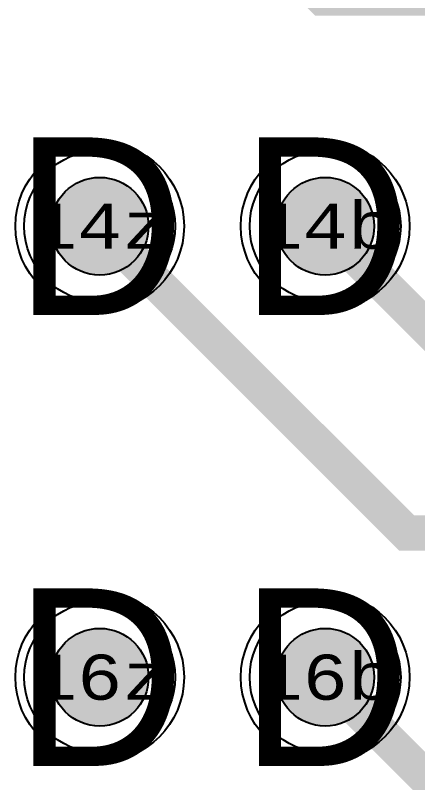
# Model space of a CAD drawing. Extents: x -18 to 179, y -60 to 172.
# Drawn here: x 4.35 to 8.88, y 85.08 to 93.72 of the extents above; entities that cross this region are included whole.
import ezdxf
from ezdxf.enums import TextEntityAlignment as Align

# ---------------------------------------------------------------- set-up
doc = ezdxf.new("R2010")
doc.units = 0
doc.header["$MEASUREMENT"] = 0
for name, color, linetype in [('DRILL_DRAWING', 21, 'CONTINUOUS'), ('PART_HOLES_LAYER_BOTTOM', 30, 'CONTINUOUS'), ('PART_HOLES_LAYER_TOP', 30, 'CONTINUOUS'), ('PART_PADS_LAYER_BOTTOM', 230, 'CONTINUOUS'), ('PART_PADS_LAYER_TOP', 150, 'CONTINUOUS'), ('PIN_NUMBERS_BTM', 8, 'CONTINUOUS'), ('PIN_NUMBERS_TOP', 8, 'CONTINUOUS'), ('SOLDERMASK_PADS_BTM', 102, 'CONTINUOUS'), ('SOLDERMASK_PADS_TOP', 102, 'CONTINUOUS'), ('TRACES_LAYER_TOP', 150, 'CONTINUOUS')]:
    doc.layers.add(name, color=color, linetype=linetype)
doc.styles.add('COURIER_NEW', font='COUR.TTF')
doc.styles.add('VERIBEST_GERBER_0', font='txt')

msp = doc.modelspace()

# ---------------------------------------------------------------- hatches: boundary and pattern name
at = {"layer": 'PART_HOLES_LAYER_BOTTOM'}
h = msp.add_hatch(color=256, dxfattribs=at)
edge = h.paths.add_edge_path()
edge.add_arc((5.3, 91.35), 0.55, 0, 360)
h = msp.add_hatch(color=256, dxfattribs=at)
edge = h.paths.add_edge_path()
edge.add_arc((7.84, 91.35), 0.55, 0, 360)
h = msp.add_hatch(color=256, dxfattribs=at)
edge = h.paths.add_edge_path()
edge.add_arc((5.3, 86.27), 0.55, 0, 360)
h = msp.add_hatch(color=256, dxfattribs=at)
edge = h.paths.add_edge_path()
edge.add_arc((7.84, 86.27), 0.55, 0, 360)
at = {"layer": 'PART_HOLES_LAYER_TOP'}
h = msp.add_hatch(color=256, dxfattribs=at)
edge = h.paths.add_edge_path()
edge.add_arc((5.3, 91.35), 0.55, 0, 360)
h = msp.add_hatch(color=256, dxfattribs=at)
edge = h.paths.add_edge_path()
edge.add_arc((7.84, 91.35), 0.55, 0, 360)
h = msp.add_hatch(color=256, dxfattribs=at)
edge = h.paths.add_edge_path()
edge.add_arc((5.3, 86.27), 0.55, 0, 360)
h = msp.add_hatch(color=256, dxfattribs=at)
edge = h.paths.add_edge_path()
edge.add_arc((7.84, 86.27), 0.55, 0, 360)

# ---------------------------------------------------------------- linework, layer by layer
at = {"layer": 'PART_HOLES_LAYER_BOTTOM'}
for centre in [(5.3, 91.35), (7.84, 91.35), (5.3, 86.27), (7.84, 86.27)]:
    msp.add_circle(centre, 0.55, dxfattribs=at)
at = {"layer": 'PART_HOLES_LAYER_TOP'}
for centre in [(5.3, 91.35), (7.84, 91.35), (5.3, 86.27), (7.84, 86.27)]:
    msp.add_circle(centre, 0.55, dxfattribs=at)
at = {"layer": 'PART_PADS_LAYER_BOTTOM'}
for centre in [(5.3, 91.35), (7.84, 91.35), (5.3, 86.27), (7.84, 86.27)]:
    msp.add_circle(centre, 0.85, dxfattribs=at)
at = {"layer": 'PART_PADS_LAYER_TOP'}
for centre in [(5.3, 91.35), (7.84, 91.35), (5.3, 86.27), (7.84, 86.27)]:
    msp.add_circle(centre, 0.85, dxfattribs=at)
at = {"layer": 'SOLDERMASK_PADS_BTM'}
for centre in [(5.3, 91.35), (7.84, 91.35), (5.3, 86.27), (7.84, 86.27)]:
    msp.add_circle(centre, 0.95, dxfattribs=at)
at = {"layer": 'SOLDERMASK_PADS_TOP'}
for centre in [(5.3, 91.35), (7.84, 91.35), (5.3, 86.27), (7.84, 86.27)]:
    msp.add_circle(centre, 0.95, dxfattribs=at)
at = {"layer": 'TRACES_LAYER_TOP', "const_width": 0.4}
for points in [[(42.55, 62), (40.452802, 62), (31.971017, 70.481785), (27.008679, 70.481785), (20.95843, 76.532034), (20.95843, 81.690809), (12.8544, 89.794839), (12.8544, 91.269948), (10.201218, 93.92313), (7.80687, 93.92313), (5.3, 96.43)], [(105.98, 61.615), (104.83, 61.615), (104.83, 58.576827), (100.079277, 53.826104), (45.868981, 53.826104), (31.1633, 68.531785), (26.200962, 68.531785), (19.00843, 75.724317), (19.00843, 80.883092), (13.761345, 86.130177), (12.734579, 86.130177), (10.970895, 87.893861), (8.756139, 87.893861), (5.3, 91.35)], [(7.84, 91.35), (9.497396, 89.692604), (10.379338, 89.692604), (13.291765, 86.780177), (14.030584, 86.780177), (19.65843, 81.152331), (19.65843, 75.993556), (26.470201, 69.181785), (31.432539, 69.181785), (46.13822, 54.476104), (99.810038, 54.476104), (103.890974, 58.55704), (103.890974, 61.820974), (104.955, 62.885), (105.98, 62.885)], [(114.8, 60.75), (113.861091, 59.811091), (112.775499, 59.811091), (111.323644, 58.359236), (106.450885, 58.359236), (106.13, 58.038351), (106.13, 58.038349), (100.617755, 52.526104), (45.330503, 52.526104), (30.624822, 67.231785), (25.662484, 67.231785), (17.70843, 75.185839), (17.70843, 80.2237), (13.417534, 84.514596), (9.595404, 84.514596), (7.84, 86.27)]]:
    msp.add_lwpolyline(points, dxfattribs=at)

# ---------------------------------------------------------------- texts
at = {"layer": 'DRILL_DRAWING', "style": 'VERIBEST_GERBER_0'}
for p in [(5.3, 91.35), (7.84, 91.35), (5.3, 86.27), (7.84, 86.27)]:
    msp.add_text('D', height=2, dxfattribs=at).set_placement(p, align=Align.MIDDLE_CENTER)
at = {"layer": 'PIN_NUMBERS_BTM', "style": 'COURIER_NEW'}
for s, p in [('14b', (7.84, 91.35)), ('14z', (5.3, 91.35)), ('16z', (5.3, 86.27)), ('16b', (7.84, 86.27))]:
    msp.add_text(s, height=0.508, dxfattribs=at).set_placement(p, align=Align.MIDDLE_CENTER)
at = {"layer": 'PIN_NUMBERS_TOP', "style": 'COURIER_NEW'}
for s, p in [('14b', (7.84, 91.35)), ('14z', (5.3, 91.35)), ('16z', (5.3, 86.27)), ('16b', (7.84, 86.27))]:
    msp.add_text(s, height=0.508, dxfattribs=at).set_placement(p, align=Align.MIDDLE_CENTER)

doc.saveas('drawing.dxf')
